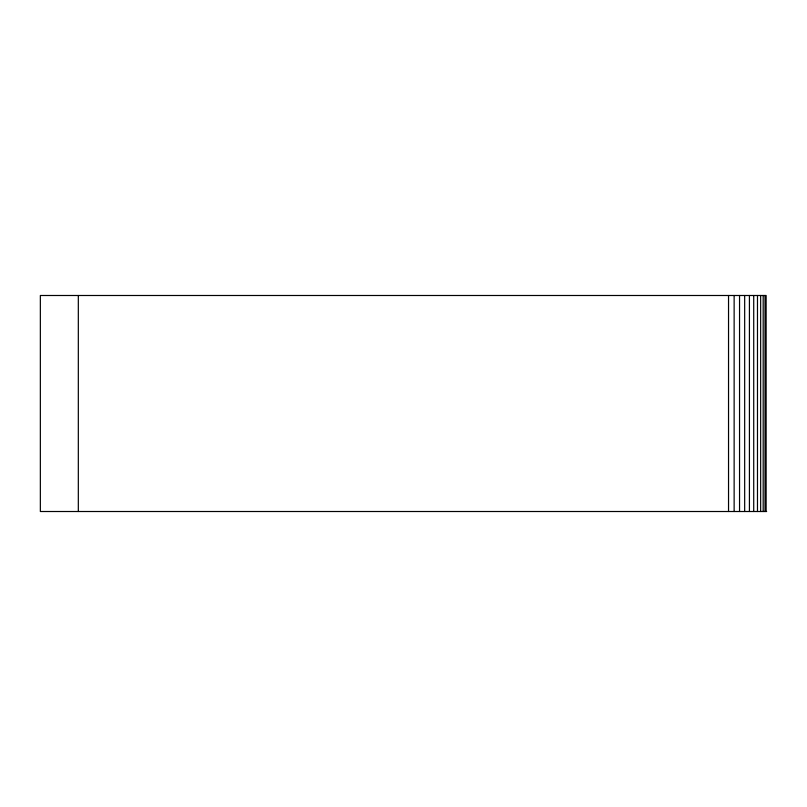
<?xml version="1.0" encoding="UTF-8"?>
<svg xmlns="http://www.w3.org/2000/svg" width="807" height="807" viewBox="0 0 807 807"><rect width="100%" height="100%" fill="white"/><g stroke="black" fill="none" stroke-linecap="round" stroke-linejoin="round"><path stroke-width="1.21" d="M766.65 511.507L40.35 511.507L40.35 295.493L766.136 295.493L766.136 511.507M765.016 295.493L765.016 511.507M763.18 295.493L763.18 511.507M760.658 295.493L760.658 511.507M757.48 295.493L757.48 511.507M753.718 295.493L753.718 511.507M749.421 295.493L749.421 511.507M744.669 295.493L744.669 511.507M739.545 295.493L739.545 511.507M734.138 295.493L734.138 511.507M728.539 295.493L728.539 511.507M78.319 295.493L78.319 511.507"/></g></svg>
